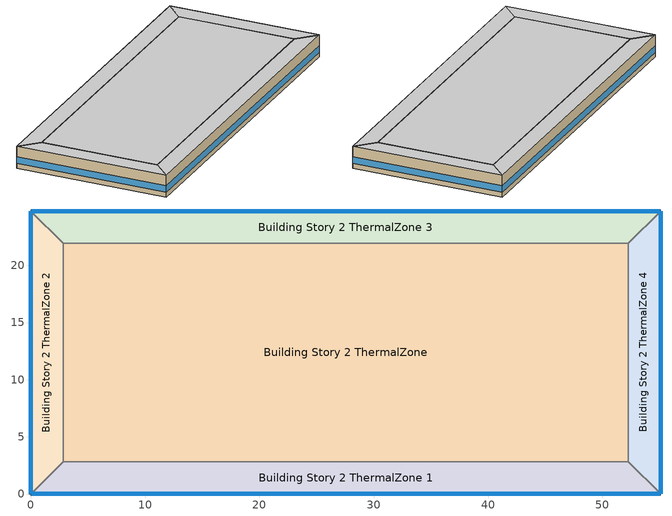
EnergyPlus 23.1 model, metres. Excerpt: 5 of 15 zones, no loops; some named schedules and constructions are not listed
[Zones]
Building Story 2 ThermalZone
 floor adiabatic (Typical Interior Floor): 52.27,2.83 2.83,2.83 2.83,21.94 52.27,21.94 z3.6
 wall adiabatic (Typical Interior Wall): 2.83,2.83 52.27,2.83 52.27,21.94 2.83,21.94 2.83,2.83 z3.6:7.2
 ceiling adiabatic (Typical Interior Ceiling): 52.27,21.94 2.83,21.94 2.83,2.83 52.27,2.83 z7.2
Building Story 2 ThermalZone 1
 floor adiabatic (Typical Interior Ceiling): 55.1,0 0,0 2.83,2.83 52.27,2.83 z3.6
 wall outside (Typical Insulated Steel Framed Exterior Wall R-20.41): 0,0 55.1,0 z3.6:7.2
 wall adiabatic (Typical Interior Wall): 55.1,0 52.27,2.83 2.83,2.83 0,0 z3.6:7.2
 window (U 0.48 SHGC 0.40 Dbl Ref-D Clr 6mm/13mm): 0.03,0 55.07,0 z4.36:5.44
 ceiling adiabatic (Typical Interior Ceiling): 52.27,2.83 2.83,2.83 0,0 55.1,0 z7.2
Building Story 2 ThermalZone 2
 floor adiabatic (Typical Interior Ceiling): 0,0 0,24.77 2.83,21.94 2.83,2.83 z3.6
 wall outside (Typical Insulated Steel Framed Exterior Wall R-20.41): 0,24.77 0,0 z3.6:7.2
 wall adiabatic (Typical Interior Wall): 0,0 2.83,2.83 2.83,21.94 0,24.77 z3.6:7.2
 window (U 0.48 SHGC 0.40 Dbl Ref-D Clr 6mm/13mm): 0,24.74 0,0.03 z4.36:5.44
 ceiling adiabatic (Typical Interior Ceiling): 2.83,2.83 2.83,21.94 0,24.77 0,0 z7.2
Building Story 2 ThermalZone 3
 floor adiabatic (Typical Interior Ceiling): 0,24.77 55.1,24.77 52.27,21.94 2.83,21.94 z3.6
 wall outside (Typical Insulated Steel Framed Exterior Wall R-20.41): 55.1,24.77 0,24.77 z3.6:7.2
 wall adiabatic (Typical Interior Wall): 0,24.77 2.83,21.94 52.27,21.94 55.1,24.77 z3.6:7.2
 window (U 0.48 SHGC 0.40 Dbl Ref-D Clr 6mm/13mm): 55.07,24.77 0.03,24.77 z4.36:5.44
 ceiling adiabatic (Typical Interior Ceiling): 2.83,21.94 52.27,21.94 55.1,24.77 0,24.77 z7.2
Building Story 2 ThermalZone 4
 floor adiabatic (Typical Interior Ceiling): 55.1,24.77 55.1,0 52.27,2.83 52.27,21.94 z3.6
 wall outside (Typical Insulated Steel Framed Exterior Wall R-20.41): 55.1,0 55.1,24.77 z3.6:7.2
 wall adiabatic (Typical Interior Wall): 55.1,24.77 52.27,21.94 52.27,2.83 55.1,0 z3.6:7.2
 window (U 0.48 SHGC 0.40 Dbl Ref-D Clr 6mm/13mm): 55.1,0.03 55.1,24.74 z4.36:5.44
 ceiling adiabatic (Typical Interior Ceiling): 52.27,21.94 52.27,2.83 55.1,0 55.1,24.77 z7.2
[Schedule:Week:Daily]
SchoolSecondary BLDG_LIGHT_GYM_SCH_2013 Week Rule - Jan2-Jun25: SchoolSecondary BLDG_LIGHT_GYM_SCH_2013 Wknd Day, SchoolSecondary BLDG_LIGHT_GYM_SCH_2013 Wkdy Day, SchoolSecondary BLDG_LIGHT_GYM_SCH_2013 Wkdy Day, SchoolSecondary BLDG_LIGHT_GYM_SCH_2013 Wkdy Day, SchoolSecondary BLDG_LIGHT_GYM_SCH_2013 Wkdy Day, SchoolSecondary BLDG_LIGHT_GYM_SCH_2013 Wkdy Day, SchoolSecondary BLDG_LIGHT_GYM_SCH_2013 Wknd Day, SchoolSecondary BLDG_LIGHT_GYM_SCH_2013 Default, SchoolSecondary BLDG_LIGHT_GYM_SCH_2013 Summer Design Day, SchoolSecondary BLDG_LIGHT_GYM_SCH_2013 Winter Design Day, SchoolSecondary BLDG_LIGHT_GYM_SCH_2013 Default, SchoolSecondary BLDG_LIGHT_GYM_SCH_2013 Default
SchoolSecondary BLDG_LIGHT_GYM_SCH_2013 Week Rule - Jun26-Jul2: SchoolSecondary BLDG_LIGHT_GYM_SCH_2013 Wknd Day, SchoolSecondary BLDG_LIGHT_GYM_SCH_2013 Wkdy Day, SchoolSecondary BLDG_LIGHT_GYM_SCH_2013 Wkdy Day, SchoolSecondary BLDG_LIGHT_GYM_SCH_2013 Wkdy Day, SchoolSecondary BLDG_LIGHT_GYM_SCH_2013 Wkdy Day, SchoolSecondary BLDG_LIGHT_GYM_SCH_2013 Wkdy Day 1, SchoolSecondary BLDG_LIGHT_GYM_SCH_2013 Wknd Day 1, SchoolSecondary BLDG_LIGHT_GYM_SCH_2013 Default, SchoolSecondary BLDG_LIGHT_GYM_SCH_2013 Summer Design Day, SchoolSecondary BLDG_LIGHT_GYM_SCH_2013 Winter Design Day, SchoolSecondary BLDG_LIGHT_GYM_SCH_2013 Default, SchoolSecondary BLDG_LIGHT_GYM_SCH_2013 Default
SchoolSecondary BLDG_LIGHT_GYM_SCH_2013 Week Rule - Jul3-Aug27: SchoolSecondary BLDG_LIGHT_GYM_SCH_2013 Wknd Day 1, SchoolSecondary BLDG_LIGHT_GYM_SCH_2013 Wkdy Day 1, SchoolSecondary BLDG_LIGHT_GYM_SCH_2013 Wkdy Day 1, SchoolSecondary BLDG_LIGHT_GYM_SCH_2013 Wkdy Day 1, SchoolSecondary BLDG_LIGHT_GYM_SCH_2013 Wkdy Day 1, SchoolSecondary BLDG_LIGHT_GYM_SCH_2013 Wkdy Day 1, SchoolSecondary BLDG_LIGHT_GYM_SCH_2013 Wknd Day 1, SchoolSecondary BLDG_LIGHT_GYM_SCH_2013 Default, SchoolSecondary BLDG_LIGHT_GYM_SCH_2013 Summer Design Day, SchoolSecondary BLDG_LIGHT_GYM_SCH_2013 Winter Design Day, SchoolSecondary BLDG_LIGHT_GYM_SCH_2013 Default, SchoolSecondary BLDG_LIGHT_GYM_SCH_2013 Default
SchoolSecondary BLDG_LIGHT_GYM_SCH_2013 Week Rule - Aug28-Sep3: SchoolSecondary BLDG_LIGHT_GYM_SCH_2013 Wknd Day 1, SchoolSecondary BLDG_LIGHT_GYM_SCH_2013 Wkdy Day 1, SchoolSecondary BLDG_LIGHT_GYM_SCH_2013 Wkdy Day 1, SchoolSecondary BLDG_LIGHT_GYM_SCH_2013 Wkdy Day 1, SchoolSecondary BLDG_LIGHT_GYM_SCH_2013 Wkdy Day 2, SchoolSecondary BLDG_LIGHT_GYM_SCH_2013 Wkdy Day 2, SchoolSecondary BLDG_LIGHT_GYM_SCH_2013 Default, SchoolSecondary BLDG_LIGHT_GYM_SCH_2013 Default, SchoolSecondary BLDG_LIGHT_GYM_SCH_2013 Summer Design Day, SchoolSecondary BLDG_LIGHT_GYM_SCH_2013 Winter Design Day, SchoolSecondary BLDG_LIGHT_GYM_SCH_2013 Default, SchoolSecondary BLDG_LIGHT_GYM_SCH_2013 Default
SchoolSecondary BLDG_LIGHT_GYM_SCH_2013 Week Rule - Sep4-Dec31: SchoolSecondary BLDG_LIGHT_GYM_SCH_2013 Default, SchoolSecondary BLDG_LIGHT_GYM_SCH_2013 Wkdy Day 2, SchoolSecondary BLDG_LIGHT_GYM_SCH_2013 Wkdy Day 2, SchoolSecondary BLDG_LIGHT_GYM_SCH_2013 Wkdy Day 2, SchoolSecondary BLDG_LIGHT_GYM_SCH_2013 Wkdy Day 2, SchoolSecondary BLDG_LIGHT_GYM_SCH_2013 Wkdy Day 2, SchoolSecondary BLDG_LIGHT_GYM_SCH_2013 Default, SchoolSecondary BLDG_LIGHT_GYM_SCH_2013 Default, SchoolSecondary BLDG_LIGHT_GYM_SCH_2013 Summer Design Day, SchoolSecondary BLDG_LIGHT_GYM_SCH_2013 Winter Design Day, SchoolSecondary BLDG_LIGHT_GYM_SCH_2013 Default, SchoolSecondary BLDG_LIGHT_GYM_SCH_2013 Default
SchoolSecondary BLDG_LIGHT_LIBRARY_SCH_2013 Week Rule - Jan1-Jan1: SchoolSecondary BLDG_LIGHT_LIBRARY_SCH_2013 Wknd Day, SchoolSecondary BLDG_LIGHT_LIBRARY_SCH_2013 Wknd Day, SchoolSecondary BLDG_LIGHT_LIBRARY_SCH_2013 Wknd Day, SchoolSecondary BLDG_LIGHT_LIBRARY_SCH_2013 Wknd Day, SchoolSecondary BLDG_LIGHT_LIBRARY_SCH_2013 Wknd Day, SchoolSecondary BLDG_LIGHT_LIBRARY_SCH_2013 Wknd Day, SchoolSecondary BLDG_LIGHT_LIBRARY_SCH_2013 Wknd Day, SchoolSecondary BLDG_LIGHT_LIBRARY_SCH_2013 Default, SchoolSecondary BLDG_LIGHT_LIBRARY_SCH_2013 Summer Design Day, SchoolSecondary BLDG_LIGHT_LIBRARY_SCH_2013 Winter Design Day, SchoolSecondary BLDG_LIGHT_LIBRARY_SCH_2013 Default, SchoolSecondary BLDG_LIGHT_LIBRARY_SCH_2013 Default
SchoolSecondary BLDG_LIGHT_LIBRARY_SCH_2013 Week Rule - Jan2-Jun25: SchoolSecondary BLDG_LIGHT_LIBRARY_SCH_2013 Wknd Day, SchoolSecondary BLDG_LIGHT_LIBRARY_SCH_2013 Wkdy Day, SchoolSecondary BLDG_LIGHT_LIBRARY_SCH_2013 Wkdy Day, SchoolSecondary BLDG_LIGHT_LIBRARY_SCH_2013 Wkdy Day, SchoolSecondary BLDG_LIGHT_LIBRARY_SCH_2013 Wkdy Day, SchoolSecondary BLDG_LIGHT_LIBRARY_SCH_2013 Wkdy Day, SchoolSecondary BLDG_LIGHT_LIBRARY_SCH_2013 Wknd Day, SchoolSecondary BLDG_LIGHT_LIBRARY_SCH_2013 Default, SchoolSecondary BLDG_LIGHT_LIBRARY_SCH_2013 Summer Design Day, SchoolSecondary BLDG_LIGHT_LIBRARY_SCH_2013 Winter Design Day, SchoolSecondary BLDG_LIGHT_LIBRARY_SCH_2013 Default, SchoolSecondary BLDG_LIGHT_LIBRARY_SCH_2013 Default
SchoolSecondary BLDG_LIGHT_LIBRARY_SCH_2013 Week Rule - Jun26-Jul2: SchoolSecondary BLDG_LIGHT_LIBRARY_SCH_2013 Wknd Day, SchoolSecondary BLDG_LIGHT_LIBRARY_SCH_2013 Wkdy Day, SchoolSecondary BLDG_LIGHT_LIBRARY_SCH_2013 Wkdy Day, SchoolSecondary BLDG_LIGHT_LIBRARY_SCH_2013 Wkdy Day, SchoolSecondary BLDG_LIGHT_LIBRARY_SCH_2013 Wkdy Day, SchoolSecondary BLDG_LIGHT_LIBRARY_SCH_2013 Wkdy Day 1, SchoolSecondary BLDG_LIGHT_LIBRARY_SCH_2013 Wknd Day 1, SchoolSecondary BLDG_LIGHT_LIBRARY_SCH_2013 Default, SchoolSecondary BLDG_LIGHT_LIBRARY_SCH_2013 Summer Design Day, SchoolSecondary BLDG_LIGHT_LIBRARY_SCH_2013 Winter Design Day, SchoolSecondary BLDG_LIGHT_LIBRARY_SCH_2013 Default, SchoolSecondary BLDG_LIGHT_LIBRARY_SCH_2013 Default
SchoolSecondary BLDG_LIGHT_LIBRARY_SCH_2013 Week Rule - Jul3-Aug27: SchoolSecondary BLDG_LIGHT_LIBRARY_SCH_2013 Wknd Day 1, SchoolSecondary BLDG_LIGHT_LIBRARY_SCH_2013 Wkdy Day 1, SchoolSecondary BLDG_LIGHT_LIBRARY_SCH_2013 Wkdy Day 1, SchoolSecondary BLDG_LIGHT_LIBRARY_SCH_2013 Wkdy Day 1, SchoolSecondary BLDG_LIGHT_LIBRARY_SCH_2013 Wkdy Day 1, SchoolSecondary BLDG_LIGHT_LIBRARY_SCH_2013 Wkdy Day 1, SchoolSecondary BLDG_LIGHT_LIBRARY_SCH_2013 Wknd Day 1, SchoolSecondary BLDG_LIGHT_LIBRARY_SCH_2013 Default, SchoolSecondary BLDG_LIGHT_LIBRARY_SCH_2013 Summer Design Day, SchoolSecondary BLDG_LIGHT_LIBRARY_SCH_2013 Winter Design Day, SchoolSecondary BLDG_LIGHT_LIBRARY_SCH_2013 Default, SchoolSecondary BLDG_LIGHT_LIBRARY_SCH_2013 Default
SchoolSecondary BLDG_LIGHT_LIBRARY_SCH_2013 Week Rule - Aug28-Sep3: SchoolSecondary BLDG_LIGHT_LIBRARY_SCH_2013 Wknd Day 1, SchoolSecondary BLDG_LIGHT_LIBRARY_SCH_2013 Wkdy Day 1, SchoolSecondary BLDG_LIGHT_LIBRARY_SCH_2013 Wkdy Day 1, SchoolSecondary BLDG_LIGHT_LIBRARY_SCH_2013 Wkdy Day 1, SchoolSecondary BLDG_LIGHT_LIBRARY_SCH_2013 Wkdy Day 2, SchoolSecondary BLDG_LIGHT_LIBRARY_SCH_2013 Wkdy Day 2, SchoolSecondary BLDG_LIGHT_LIBRARY_SCH_2013 Default, SchoolSecondary BLDG_LIGHT_LIBRARY_SCH_2013 Default, SchoolSecondary BLDG_LIGHT_LIBRARY_SCH_2013 Summer Design Day, SchoolSecondary BLDG_LIGHT_LIBRARY_SCH_2013 Winter Design Day, SchoolSecondary BLDG_LIGHT_LIBRARY_SCH_2013 Default, SchoolSecondary BLDG_LIGHT_LIBRARY_SCH_2013 Default
SchoolSecondary BLDG_LIGHT_LIBRARY_SCH_2013 Week Rule - Sep4-Dec31: SchoolSecondary BLDG_LIGHT_LIBRARY_SCH_2013 Default, SchoolSecondary BLDG_LIGHT_LIBRARY_SCH_2013 Wkdy Day 2, SchoolSecondary BLDG_LIGHT_LIBRARY_SCH_2013 Wkdy Day 2, SchoolSecondary BLDG_LIGHT_LIBRARY_SCH_2013 Wkdy Day 2, SchoolSecondary BLDG_LIGHT_LIBRARY_SCH_2013 Wkdy Day 2, SchoolSecondary BLDG_LIGHT_LIBRARY_SCH_2013 Wkdy Day 2, SchoolSecondary BLDG_LIGHT_LIBRARY_SCH_2013 Default, SchoolSecondary BLDG_LIGHT_LIBRARY_SCH_2013 Default, SchoolSecondary BLDG_LIGHT_LIBRARY_SCH_2013 Summer Design Day, SchoolSecondary BLDG_LIGHT_LIBRARY_SCH_2013 Winter Design Day, SchoolSecondary BLDG_LIGHT_LIBRARY_SCH_2013 Default, SchoolSecondary BLDG_LIGHT_LIBRARY_SCH_2013 Default
SchoolSecondary BLDG_LIGHT_LOBBYFLR1_SCH_2013 Week Rule - Jan1-Jan1: SchoolSecondary BLDG_LIGHT_LOBBYFLR1_SCH_2013 Wknd Day, SchoolSecondary BLDG_LIGHT_LOBBYFLR1_SCH_2013 Wknd Day, SchoolSecondary BLDG_LIGHT_LOBBYFLR1_SCH_2013 Wknd Day, SchoolSecondary BLDG_LIGHT_LOBBYFLR1_SCH_2013 Wknd Day, SchoolSecondary BLDG_LIGHT_LOBBYFLR1_SCH_2013 Wknd Day, SchoolSecondary BLDG_LIGHT_LOBBYFLR1_SCH_2013 Wknd Day, SchoolSecondary BLDG_LIGHT_LOBBYFLR1_SCH_2013 Wknd Day, SchoolSecondary BLDG_LIGHT_LOBBYFLR1_SCH_2013 Default, SchoolSecondary BLDG_LIGHT_LOBBYFLR1_SCH_2013 Summer Design Day, SchoolSecondary BLDG_LIGHT_LOBBYFLR1_SCH_2013 Winter Design Day, SchoolSecondary BLDG_LIGHT_LOBBYFLR1_SCH_2013 Default, SchoolSecondary BLDG_LIGHT_LOBBYFLR1_SCH_2013 Default
SchoolSecondary BLDG_LIGHT_LOBBYFLR1_SCH_2013 Week Rule - Jan2-Jun25: SchoolSecondary BLDG_LIGHT_LOBBYFLR1_SCH_2013 Wknd Day, SchoolSecondary BLDG_LIGHT_LOBBYFLR1_SCH_2013 Wkdy Day, SchoolSecondary BLDG_LIGHT_LOBBYFLR1_SCH_2013 Wkdy Day, SchoolSecondary BLDG_LIGHT_LOBBYFLR1_SCH_2013 Wkdy Day, SchoolSecondary BLDG_LIGHT_LOBBYFLR1_SCH_2013 Wkdy Day, SchoolSecondary BLDG_LIGHT_LOBBYFLR1_SCH_2013 Wkdy Day, SchoolSecondary BLDG_LIGHT_LOBBYFLR1_SCH_2013 Wknd Day, SchoolSecondary BLDG_LIGHT_LOBBYFLR1_SCH_2013 Default, SchoolSecondary BLDG_LIGHT_LOBBYFLR1_SCH_2013 Summer Design Day, SchoolSecondary BLDG_LIGHT_LOBBYFLR1_SCH_2013 Winter Design Day, SchoolSecondary BLDG_LIGHT_LOBBYFLR1_SCH_2013 Default, SchoolSecondary BLDG_LIGHT_LOBBYFLR1_SCH_2013 Default
SchoolSecondary BLDG_LIGHT_LOBBYFLR1_SCH_2013 Week Rule - Jun26-Jul2: SchoolSecondary BLDG_LIGHT_LOBBYFLR1_SCH_2013 Wknd Day, SchoolSecondary BLDG_LIGHT_LOBBYFLR1_SCH_2013 Wkdy Day, SchoolSecondary BLDG_LIGHT_LOBBYFLR1_SCH_2013 Wkdy Day, SchoolSecondary BLDG_LIGHT_LOBBYFLR1_SCH_2013 Wkdy Day, SchoolSecondary BLDG_LIGHT_LOBBYFLR1_SCH_2013 Wkdy Day, SchoolSecondary BLDG_LIGHT_LOBBYFLR1_SCH_2013 Wkdy Day 1, SchoolSecondary BLDG_LIGHT_LOBBYFLR1_SCH_2013 Wknd Day 1, SchoolSecondary BLDG_LIGHT_LOBBYFLR1_SCH_2013 Default, SchoolSecondary BLDG_LIGHT_LOBBYFLR1_SCH_2013 Summer Design Day, SchoolSecondary BLDG_LIGHT_LOBBYFLR1_SCH_2013 Winter Design Day, SchoolSecondary BLDG_LIGHT_LOBBYFLR1_SCH_2013 Default, SchoolSecondary BLDG_LIGHT_LOBBYFLR1_SCH_2013 Default
SchoolSecondary BLDG_LIGHT_LOBBYFLR1_SCH_2013 Week Rule - Jul3-Aug27: SchoolSecondary BLDG_LIGHT_LOBBYFLR1_SCH_2013 Wknd Day 1, SchoolSecondary BLDG_LIGHT_LOBBYFLR1_SCH_2013 Wkdy Day 1, SchoolSecondary BLDG_LIGHT_LOBBYFLR1_SCH_2013 Wkdy Day 1, SchoolSecondary BLDG_LIGHT_LOBBYFLR1_SCH_2013 Wkdy Day 1, SchoolSecondary BLDG_LIGHT_LOBBYFLR1_SCH_2013 Wkdy Day 1, SchoolSecondary BLDG_LIGHT_LOBBYFLR1_SCH_2013 Wkdy Day 1, SchoolSecondary BLDG_LIGHT_LOBBYFLR1_SCH_2013 Wknd Day 1, SchoolSecondary BLDG_LIGHT_LOBBYFLR1_SCH_2013 Default, SchoolSecondary BLDG_LIGHT_LOBBYFLR1_SCH_2013 Summer Design Day, SchoolSecondary BLDG_LIGHT_LOBBYFLR1_SCH_2013 Winter Design Day, SchoolSecondary BLDG_LIGHT_LOBBYFLR1_SCH_2013 Default, SchoolSecondary BLDG_LIGHT_LOBBYFLR1_SCH_2013 Default
SchoolSecondary BLDG_LIGHT_LOBBYFLR1_SCH_2013 Week Rule - Aug28-Sep3: SchoolSecondary BLDG_LIGHT_LOBBYFLR1_SCH_2013 Wknd Day 1, SchoolSecondary BLDG_LIGHT_LOBBYFLR1_SCH_2013 Wkdy Day 1, SchoolSecondary BLDG_LIGHT_LOBBYFLR1_SCH_2013 Wkdy Day 1, SchoolSecondary BLDG_LIGHT_LOBBYFLR1_SCH_2013 Wkdy Day 1, SchoolSecondary BLDG_LIGHT_LOBBYFLR1_SCH_2013 Wkdy Day 2, SchoolSecondary BLDG_LIGHT_LOBBYFLR1_SCH_2013 Wkdy Day 2, SchoolSecondary BLDG_LIGHT_LOBBYFLR1_SCH_2013 Default, SchoolSecondary BLDG_LIGHT_LOBBYFLR1_SCH_2013 Default, SchoolSecondary BLDG_LIGHT_LOBBYFLR1_SCH_2013 Summer Design Day, SchoolSecondary BLDG_LIGHT_LOBBYFLR1_SCH_2013 Winter Design Day, SchoolSecondary BLDG_LIGHT_LOBBYFLR1_SCH_2013 Default, SchoolSecondary BLDG_LIGHT_LOBBYFLR1_SCH_2013 Default
SchoolSecondary BLDG_LIGHT_LOBBYFLR1_SCH_2013 Week Rule - Sep4-Dec31: SchoolSecondary BLDG_LIGHT_LOBBYFLR1_SCH_2013 Default, SchoolSecondary BLDG_LIGHT_LOBBYFLR1_SCH_2013 Wkdy Day 2, SchoolSecondary BLDG_LIGHT_LOBBYFLR1_SCH_2013 Wkdy Day 2, SchoolSecondary BLDG_LIGHT_LOBBYFLR1_SCH_2013 Wkdy Day 2, SchoolSecondary BLDG_LIGHT_LOBBYFLR1_SCH_2013 Wkdy Day 2, SchoolSecondary BLDG_LIGHT_LOBBYFLR1_SCH_2013 Wkdy Day 2, SchoolSecondary BLDG_LIGHT_LOBBYFLR1_SCH_2013 Default, SchoolSecondary BLDG_LIGHT_LOBBYFLR1_SCH_2013 Default, SchoolSecondary BLDG_LIGHT_LOBBYFLR1_SCH_2013 Summer Design Day, SchoolSecondary BLDG_LIGHT_LOBBYFLR1_SCH_2013 Winter Design Day, SchoolSecondary BLDG_LIGHT_LOBBYFLR1_SCH_2013 Default, SchoolSecondary BLDG_LIGHT_LOBBYFLR1_SCH_2013 Default
SchoolSecondary BLDG_LIGHT_MECHANICAL_SCH_2013 Week Rule - Jan1-Jan1: SchoolSecondary BLDG_LIGHT_MECHANICAL_SCH_2013 Wknd Day, SchoolSecondary BLDG_LIGHT_MECHANICAL_SCH_2013 Wknd Day, SchoolSecondary BLDG_LIGHT_MECHANICAL_SCH_2013 Wknd Day, SchoolSecondary BLDG_LIGHT_MECHANICAL_SCH_2013 Wknd Day, SchoolSecondary BLDG_LIGHT_MECHANICAL_SCH_2013 Wknd Day, SchoolSecondary BLDG_LIGHT_MECHANICAL_SCH_2013 Wknd Day, SchoolSecondary BLDG_LIGHT_MECHANICAL_SCH_2013 Wknd Day, SchoolSecondary BLDG_LIGHT_MECHANICAL_SCH_2013 Default, SchoolSecondary BLDG_LIGHT_MECHANICAL_SCH_2013 Summer Design Day, SchoolSecondary BLDG_LIGHT_MECHANICAL_SCH_2013 Winter Design Day, SchoolSecondary BLDG_LIGHT_MECHANICAL_SCH_2013 Default, SchoolSecondary BLDG_LIGHT_MECHANICAL_SCH_2013 Default
SchoolSecondary BLDG_LIGHT_MECHANICAL_SCH_2013 Week Rule - Jan2-Jun25: SchoolSecondary BLDG_LIGHT_MECHANICAL_SCH_2013 Wknd Day, SchoolSecondary BLDG_LIGHT_MECHANICAL_SCH_2013 Wkdy Day, SchoolSecondary BLDG_LIGHT_MECHANICAL_SCH_2013 Wkdy Day, SchoolSecondary BLDG_LIGHT_MECHANICAL_SCH_2013 Wkdy Day, SchoolSecondary BLDG_LIGHT_MECHANICAL_SCH_2013 Wkdy Day, SchoolSecondary BLDG_LIGHT_MECHANICAL_SCH_2013 Wkdy Day, SchoolSecondary BLDG_LIGHT_MECHANICAL_SCH_2013 Wknd Day, SchoolSecondary BLDG_LIGHT_MECHANICAL_SCH_2013 Default, SchoolSecondary BLDG_LIGHT_MECHANICAL_SCH_2013 Summer Design Day, SchoolSecondary BLDG_LIGHT_MECHANICAL_SCH_2013 Winter Design Day, SchoolSecondary BLDG_LIGHT_MECHANICAL_SCH_2013 Default, SchoolSecondary BLDG_LIGHT_MECHANICAL_SCH_2013 Default
SchoolSecondary BLDG_LIGHT_MECHANICAL_SCH_2013 Week Rule - Jun26-Jul2: SchoolSecondary BLDG_LIGHT_MECHANICAL_SCH_2013 Wknd Day, SchoolSecondary BLDG_LIGHT_MECHANICAL_SCH_2013 Wkdy Day, SchoolSecondary BLDG_LIGHT_MECHANICAL_SCH_2013 Wkdy Day, SchoolSecondary BLDG_LIGHT_MECHANICAL_SCH_2013 Wkdy Day, SchoolSecondary BLDG_LIGHT_MECHANICAL_SCH_2013 Wkdy Day, SchoolSecondary BLDG_LIGHT_MECHANICAL_SCH_2013 Wkdy Day 1, SchoolSecondary BLDG_LIGHT_MECHANICAL_SCH_2013 Wknd Day 1, SchoolSecondary BLDG_LIGHT_MECHANICAL_SCH_2013 Default, SchoolSecondary BLDG_LIGHT_MECHANICAL_SCH_2013 Summer Design Day, SchoolSecondary BLDG_LIGHT_MECHANICAL_SCH_2013 Winter Design Day, SchoolSecondary BLDG_LIGHT_MECHANICAL_SCH_2013 Default, SchoolSecondary BLDG_LIGHT_MECHANICAL_SCH_2013 Default
SchoolSecondary BLDG_LIGHT_MECHANICAL_SCH_2013 Week Rule - Jul3-Aug27: SchoolSecondary BLDG_LIGHT_MECHANICAL_SCH_2013 Wknd Day 1, SchoolSecondary BLDG_LIGHT_MECHANICAL_SCH_2013 Wkdy Day 1, SchoolSecondary BLDG_LIGHT_MECHANICAL_SCH_2013 Wkdy Day 1, SchoolSecondary BLDG_LIGHT_MECHANICAL_SCH_2013 Wkdy Day 1, SchoolSecondary BLDG_LIGHT_MECHANICAL_SCH_2013 Wkdy Day 1, SchoolSecondary BLDG_LIGHT_MECHANICAL_SCH_2013 Wkdy Day 1, SchoolSecondary BLDG_LIGHT_MECHANICAL_SCH_2013 Wknd Day 1, SchoolSecondary BLDG_LIGHT_MECHANICAL_SCH_2013 Default, SchoolSecondary BLDG_LIGHT_MECHANICAL_SCH_2013 Summer Design Day, SchoolSecondary BLDG_LIGHT_MECHANICAL_SCH_2013 Winter Design Day, SchoolSecondary BLDG_LIGHT_MECHANICAL_SCH_2013 Default, SchoolSecondary BLDG_LIGHT_MECHANICAL_SCH_2013 Default
SchoolSecondary BLDG_LIGHT_MECHANICAL_SCH_2013 Week Rule - Aug28-Sep3: SchoolSecondary BLDG_LIGHT_MECHANICAL_SCH_2013 Wknd Day 1, SchoolSecondary BLDG_LIGHT_MECHANICAL_SCH_2013 Wkdy Day 1, SchoolSecondary BLDG_LIGHT_MECHANICAL_SCH_2013 Wkdy Day 1, SchoolSecondary BLDG_LIGHT_MECHANICAL_SCH_2013 Wkdy Day 1, SchoolSecondary BLDG_LIGHT_MECHANICAL_SCH_2013 Wkdy Day 2, SchoolSecondary BLDG_LIGHT_MECHANICAL_SCH_2013 Wkdy Day 2, SchoolSecondary BLDG_LIGHT_MECHANICAL_SCH_2013 Default, SchoolSecondary BLDG_LIGHT_MECHANICAL_SCH_2013 Default, SchoolSecondary BLDG_LIGHT_MECHANICAL_SCH_2013 Summer Design Day, SchoolSecondary BLDG_LIGHT_MECHANICAL_SCH_2013 Winter Design Day, SchoolSecondary BLDG_LIGHT_MECHANICAL_SCH_2013 Default, SchoolSecondary BLDG_LIGHT_MECHANICAL_SCH_2013 Default
SchoolSecondary BLDG_LIGHT_MECHANICAL_SCH_2013 Week Rule - Sep4-Dec31: SchoolSecondary BLDG_LIGHT_MECHANICAL_SCH_2013 Default, SchoolSecondary BLDG_LIGHT_MECHANICAL_SCH_2013 Wkdy Day 2, SchoolSecondary BLDG_LIGHT_MECHANICAL_SCH_2013 Wkdy Day 2, SchoolSecondary BLDG_LIGHT_MECHANICAL_SCH_2013 Wkdy Day 2, SchoolSecondary BLDG_LIGHT_MECHANICAL_SCH_2013 Wkdy Day 2, SchoolSecondary BLDG_LIGHT_MECHANICAL_SCH_2013 Wkdy Day 2, SchoolSecondary BLDG_LIGHT_MECHANICAL_SCH_2013 Default, SchoolSecondary BLDG_LIGHT_MECHANICAL_SCH_2013 Default, SchoolSecondary BLDG_LIGHT_MECHANICAL_SCH_2013 Summer Design Day, SchoolSecondary BLDG_LIGHT_MECHANICAL_SCH_2013 Winter Design Day, SchoolSecondary BLDG_LIGHT_MECHANICAL_SCH_2013 Default, SchoolSecondary BLDG_LIGHT_MECHANICAL_SCH_2013 Default
SchoolSecondary BLDG_LIGHT_OFFICE_SCH_2013 Week Rule - Jan1-Jan1: SchoolSecondary BLDG_LIGHT_OFFICE_SCH_2013 Wknd Day, SchoolSecondary BLDG_LIGHT_OFFICE_SCH_2013 Wknd Day, SchoolSecondary BLDG_LIGHT_OFFICE_SCH_2013 Wknd Day, SchoolSecondary BLDG_LIGHT_OFFICE_SCH_2013 Wknd Day, SchoolSecondary BLDG_LIGHT_OFFICE_SCH_2013 Wknd Day, SchoolSecondary BLDG_LIGHT_OFFICE_SCH_2013 Wknd Day, SchoolSecondary BLDG_LIGHT_OFFICE_SCH_2013 Wknd Day, SchoolSecondary BLDG_LIGHT_OFFICE_SCH_2013 Default, SchoolSecondary BLDG_LIGHT_OFFICE_SCH_2013 Summer Design Day, SchoolSecondary BLDG_LIGHT_OFFICE_SCH_2013 Winter Design Day, SchoolSecondary BLDG_LIGHT_OFFICE_SCH_2013 Default, SchoolSecondary BLDG_LIGHT_OFFICE_SCH_2013 Default
SchoolSecondary BLDG_LIGHT_OFFICE_SCH_2013 Week Rule - Jan2-Jun25: SchoolSecondary BLDG_LIGHT_OFFICE_SCH_2013 Wknd Day, SchoolSecondary BLDG_LIGHT_OFFICE_SCH_2013 Wkdy Day, SchoolSecondary BLDG_LIGHT_OFFICE_SCH_2013 Wkdy Day, SchoolSecondary BLDG_LIGHT_OFFICE_SCH_2013 Wkdy Day, SchoolSecondary BLDG_LIGHT_OFFICE_SCH_2013 Wkdy Day, SchoolSecondary BLDG_LIGHT_OFFICE_SCH_2013 Wkdy Day, SchoolSecondary BLDG_LIGHT_OFFICE_SCH_2013 Wknd Day, SchoolSecondary BLDG_LIGHT_OFFICE_SCH_2013 Default, SchoolSecondary BLDG_LIGHT_OFFICE_SCH_2013 Summer Design Day, SchoolSecondary BLDG_LIGHT_OFFICE_SCH_2013 Winter Design Day, SchoolSecondary BLDG_LIGHT_OFFICE_SCH_2013 Default, SchoolSecondary BLDG_LIGHT_OFFICE_SCH_2013 Default
SchoolSecondary BLDG_LIGHT_OFFICE_SCH_2013 Week Rule - Jun26-Jul2: SchoolSecondary BLDG_LIGHT_OFFICE_SCH_2013 Wknd Day, SchoolSecondary BLDG_LIGHT_OFFICE_SCH_2013 Wkdy Day, SchoolSecondary BLDG_LIGHT_OFFICE_SCH_2013 Wkdy Day, SchoolSecondary BLDG_LIGHT_OFFICE_SCH_2013 Wkdy Day, SchoolSecondary BLDG_LIGHT_OFFICE_SCH_2013 Wkdy Day, SchoolSecondary BLDG_LIGHT_OFFICE_SCH_2013 Wkdy Day 1, SchoolSecondary BLDG_LIGHT_OFFICE_SCH_2013 Wknd Day 1, SchoolSecondary BLDG_LIGHT_OFFICE_SCH_2013 Default, SchoolSecondary BLDG_LIGHT_OFFICE_SCH_2013 Summer Design Day, SchoolSecondary BLDG_LIGHT_OFFICE_SCH_2013 Winter Design Day, SchoolSecondary BLDG_LIGHT_OFFICE_SCH_2013 Default, SchoolSecondary BLDG_LIGHT_OFFICE_SCH_2013 Default
SchoolSecondary BLDG_LIGHT_OFFICE_SCH_2013 Week Rule - Jul3-Aug27: SchoolSecondary BLDG_LIGHT_OFFICE_SCH_2013 Wknd Day 1, SchoolSecondary BLDG_LIGHT_OFFICE_SCH_2013 Wkdy Day 1, SchoolSecondary BLDG_LIGHT_OFFICE_SCH_2013 Wkdy Day 1, SchoolSecondary BLDG_LIGHT_OFFICE_SCH_2013 Wkdy Day 1, SchoolSecondary BLDG_LIGHT_OFFICE_SCH_2013 Wkdy Day 1, SchoolSecondary BLDG_LIGHT_OFFICE_SCH_2013 Wkdy Day 1, SchoolSecondary BLDG_LIGHT_OFFICE_SCH_2013 Wknd Day 1, SchoolSecondary BLDG_LIGHT_OFFICE_SCH_2013 Default, SchoolSecondary BLDG_LIGHT_OFFICE_SCH_2013 Summer Design Day, SchoolSecondary BLDG_LIGHT_OFFICE_SCH_2013 Winter Design Day, SchoolSecondary BLDG_LIGHT_OFFICE_SCH_2013 Default, SchoolSecondary BLDG_LIGHT_OFFICE_SCH_2013 Default
SchoolSecondary BLDG_LIGHT_OFFICE_SCH_2013 Week Rule - Aug28-Sep3: SchoolSecondary BLDG_LIGHT_OFFICE_SCH_2013 Wknd Day 1, SchoolSecondary BLDG_LIGHT_OFFICE_SCH_2013 Wkdy Day 1, SchoolSecondary BLDG_LIGHT_OFFICE_SCH_2013 Wkdy Day 1, SchoolSecondary BLDG_LIGHT_OFFICE_SCH_2013 Wkdy Day 1, SchoolSecondary BLDG_LIGHT_OFFICE_SCH_2013 Wkdy Day 2, SchoolSecondary BLDG_LIGHT_OFFICE_SCH_2013 Wkdy Day 2, SchoolSecondary BLDG_LIGHT_OFFICE_SCH_2013 Default, SchoolSecondary BLDG_LIGHT_OFFICE_SCH_2013 Default, SchoolSecondary BLDG_LIGHT_OFFICE_SCH_2013 Summer Design Day, SchoolSecondary BLDG_LIGHT_OFFICE_SCH_2013 Winter Design Day, SchoolSecondary BLDG_LIGHT_OFFICE_SCH_2013 Default, SchoolSecondary BLDG_LIGHT_OFFICE_SCH_2013 Default
SchoolSecondary BLDG_LIGHT_OFFICE_SCH_2013 Week Rule - Sep4-Dec31: SchoolSecondary BLDG_LIGHT_OFFICE_SCH_2013 Default, SchoolSecondary BLDG_LIGHT_OFFICE_SCH_2013 Wkdy Day 2, SchoolSecondary BLDG_LIGHT_OFFICE_SCH_2013 Wkdy Day 2, SchoolSecondary BLDG_LIGHT_OFFICE_SCH_2013 Wkdy Day 2, SchoolSecondary BLDG_LIGHT_OFFICE_SCH_2013 Wkdy Day 2, SchoolSecondary BLDG_LIGHT_OFFICE_SCH_2013 Wkdy Day 2, SchoolSecondary BLDG_LIGHT_OFFICE_SCH_2013 Default, SchoolSecondary BLDG_LIGHT_OFFICE_SCH_2013 Default, SchoolSecondary BLDG_LIGHT_OFFICE_SCH_2013 Summer Design Day, SchoolSecondary BLDG_LIGHT_OFFICE_SCH_2013 Winter Design Day, SchoolSecondary BLDG_LIGHT_OFFICE_SCH_2013 Default, SchoolSecondary BLDG_LIGHT_OFFICE_SCH_2013 Default
SchoolSecondary BLDG_LIGHT_BATH_SCH_2013 Week Rule - Jan1-Jan1: SchoolSecondary BLDG_LIGHT_BATH_SCH_2013 Wknd Day, SchoolSecondary BLDG_LIGHT_BATH_SCH_2013 Wknd Day, SchoolSecondary BLDG_LIGHT_BATH_SCH_2013 Wknd Day, SchoolSecondary BLDG_LIGHT_BATH_SCH_2013 Wknd Day, SchoolSecondary BLDG_LIGHT_BATH_SCH_2013 Wknd Day, SchoolSecondary BLDG_LIGHT_BATH_SCH_2013 Wknd Day, SchoolSecondary BLDG_LIGHT_BATH_SCH_2013 Wknd Day, SchoolSecondary BLDG_LIGHT_BATH_SCH_2013 Default, SchoolSecondary BLDG_LIGHT_BATH_SCH_2013 Summer Design Day, SchoolSecondary BLDG_LIGHT_BATH_SCH_2013 Winter Design Day, SchoolSecondary BLDG_LIGHT_BATH_SCH_2013 Default, SchoolSecondary BLDG_LIGHT_BATH_SCH_2013 Default
SchoolSecondary BLDG_LIGHT_BATH_SCH_2013 Week Rule - Jan2-Jun25: SchoolSecondary BLDG_LIGHT_BATH_SCH_2013 Wknd Day, SchoolSecondary BLDG_LIGHT_BATH_SCH_2013 Wkdy Day, SchoolSecondary BLDG_LIGHT_BATH_SCH_2013 Wkdy Day, SchoolSecondary BLDG_LIGHT_BATH_SCH_2013 Wkdy Day, SchoolSecondary BLDG_LIGHT_BATH_SCH_2013 Wkdy Day, SchoolSecondary BLDG_LIGHT_BATH_SCH_2013 Wkdy Day, SchoolSecondary BLDG_LIGHT_BATH_SCH_2013 Wknd Day, SchoolSecondary BLDG_LIGHT_BATH_SCH_2013 Default, SchoolSecondary BLDG_LIGHT_BATH_SCH_2013 Summer Design Day, SchoolSecondary BLDG_LIGHT_BATH_SCH_2013 Winter Design Day, SchoolSecondary BLDG_LIGHT_BATH_SCH_2013 Default, SchoolSecondary BLDG_LIGHT_BATH_SCH_2013 Default
SchoolSecondary BLDG_LIGHT_BATH_SCH_2013 Week Rule - Jun26-Jul2: SchoolSecondary BLDG_LIGHT_BATH_SCH_2013 Wknd Day, SchoolSecondary BLDG_LIGHT_BATH_SCH_2013 Wkdy Day, SchoolSecondary BLDG_LIGHT_BATH_SCH_2013 Wkdy Day, SchoolSecondary BLDG_LIGHT_BATH_SCH_2013 Wkdy Day, SchoolSecondary BLDG_LIGHT_BATH_SCH_2013 Wkdy Day, SchoolSecondary BLDG_LIGHT_BATH_SCH_2013 Wkdy Day 1, SchoolSecondary BLDG_LIGHT_BATH_SCH_2013 Wknd Day 1, SchoolSecondary BLDG_LIGHT_BATH_SCH_2013 Default, SchoolSecondary BLDG_LIGHT_BATH_SCH_2013 Summer Design Day, SchoolSecondary BLDG_LIGHT_BATH_SCH_2013 Winter Design Day, SchoolSecondary BLDG_LIGHT_BATH_SCH_2013 Default, SchoolSecondary BLDG_LIGHT_BATH_SCH_2013 Default
SchoolSecondary BLDG_LIGHT_BATH_SCH_2013 Week Rule - Jul3-Aug27: SchoolSecondary BLDG_LIGHT_BATH_SCH_2013 Wknd Day 1, SchoolSecondary BLDG_LIGHT_BATH_SCH_2013 Wkdy Day 1, SchoolSecondary BLDG_LIGHT_BATH_SCH_2013 Wkdy Day 1, SchoolSecondary BLDG_LIGHT_BATH_SCH_2013 Wkdy Day 1, SchoolSecondary BLDG_LIGHT_BATH_SCH_2013 Wkdy Day 1, SchoolSecondary BLDG_LIGHT_BATH_SCH_2013 Wkdy Day 1, SchoolSecondary BLDG_LIGHT_BATH_SCH_2013 Wknd Day 1, SchoolSecondary BLDG_LIGHT_BATH_SCH_2013 Default, SchoolSecondary BLDG_LIGHT_BATH_SCH_2013 Summer Design Day, SchoolSecondary BLDG_LIGHT_BATH_SCH_2013 Winter Design Day, SchoolSecondary BLDG_LIGHT_BATH_SCH_2013 Default, SchoolSecondary BLDG_LIGHT_BATH_SCH_2013 Default
SchoolSecondary BLDG_LIGHT_BATH_SCH_2013 Week Rule - Aug28-Sep3: SchoolSecondary BLDG_LIGHT_BATH_SCH_2013 Wknd Day 1, SchoolSecondary BLDG_LIGHT_BATH_SCH_2013 Wkdy Day 1, SchoolSecondary BLDG_LIGHT_BATH_SCH_2013 Wkdy Day 1, SchoolSecondary BLDG_LIGHT_BATH_SCH_2013 Wkdy Day 1, SchoolSecondary BLDG_LIGHT_BATH_SCH_2013 Wkdy Day 2, SchoolSecondary BLDG_LIGHT_BATH_SCH_2013 Wkdy Day 2, SchoolSecondary BLDG_LIGHT_BATH_SCH_2013 Default, SchoolSecondary BLDG_LIGHT_BATH_SCH_2013 Default, SchoolSecondary BLDG_LIGHT_BATH_SCH_2013 Summer Design Day, SchoolSecondary BLDG_LIGHT_BATH_SCH_2013 Winter Design Day, SchoolSecondary BLDG_LIGHT_BATH_SCH_2013 Default, SchoolSecondary BLDG_LIGHT_BATH_SCH_2013 Default
SchoolSecondary BLDG_LIGHT_BATH_SCH_2013 Week Rule - Sep4-Dec31: SchoolSecondary BLDG_LIGHT_BATH_SCH_2013 Default, SchoolSecondary BLDG_LIGHT_BATH_SCH_2013 Wkdy Day 2, SchoolSecondary BLDG_LIGHT_BATH_SCH_2013 Wkdy Day 2, SchoolSecondary BLDG_LIGHT_BATH_SCH_2013 Wkdy Day 2, SchoolSecondary BLDG_LIGHT_BATH_SCH_2013 Wkdy Day 2, SchoolSecondary BLDG_LIGHT_BATH_SCH_2013 Wkdy Day 2, SchoolSecondary BLDG_LIGHT_BATH_SCH_2013 Default, SchoolSecondary BLDG_LIGHT_BATH_SCH_2013 Default, SchoolSecondary BLDG_LIGHT_BATH_SCH_2013 Summer Design Day, SchoolSecondary BLDG_LIGHT_BATH_SCH_2013 Winter Design Day, SchoolSecondary BLDG_LIGHT_BATH_SCH_2013 Default, SchoolSecondary BLDG_LIGHT_BATH_SCH_2013 Default
SchoolSecondary BLDG_OCC_SCH_Auditorium Week Rule - Jan1-Jan1: SchoolSecondary BLDG_OCC_SCH_Auditorium Wknd Day, SchoolSecondary BLDG_OCC_SCH_Auditorium Wknd Day, SchoolSecondary BLDG_OCC_SCH_Auditorium Wknd Day, SchoolSecondary BLDG_OCC_SCH_Auditorium Wknd Day, SchoolSecondary BLDG_OCC_SCH_Auditorium Wknd Day, SchoolSecondary BLDG_OCC_SCH_Auditorium Wknd Day, SchoolSecondary BLDG_OCC_SCH_Auditorium Wknd Day, SchoolSecondary BLDG_OCC_SCH_Auditorium Default, SchoolSecondary BLDG_OCC_SCH_Auditorium Summer Design Day, SchoolSecondary BLDG_OCC_SCH_Auditorium Winter Design Day, SchoolSecondary BLDG_OCC_SCH_Auditorium Default, SchoolSecondary BLDG_OCC_SCH_Auditorium Default
SchoolSecondary BLDG_OCC_SCH_Auditorium Week Rule - Jan2-Jun25: SchoolSecondary BLDG_OCC_SCH_Auditorium Wknd Day, SchoolSecondary BLDG_OCC_SCH_Auditorium Wkdy|SmrDsn Day, SchoolSecondary BLDG_OCC_SCH_Auditorium Wkdy|SmrDsn Day, SchoolSecondary BLDG_OCC_SCH_Auditorium Wkdy|SmrDsn Day, SchoolSecondary BLDG_OCC_SCH_Auditorium Wkdy|SmrDsn Day, SchoolSecondary BLDG_OCC_SCH_Auditorium Wkdy|SmrDsn Day, SchoolSecondary BLDG_OCC_SCH_Auditorium Wknd Day, SchoolSecondary BLDG_OCC_SCH_Auditorium Default, SchoolSecondary BLDG_OCC_SCH_Auditorium Summer Design Day, SchoolSecondary BLDG_OCC_SCH_Auditorium Winter Design Day, SchoolSecondary BLDG_OCC_SCH_Auditorium Default, SchoolSecondary BLDG_OCC_SCH_Auditorium Default
SchoolSecondary BLDG_OCC_SCH_Auditorium Week Rule - Jun26-Jul2: SchoolSecondary BLDG_OCC_SCH_Auditorium Wknd Day, SchoolSecondary BLDG_OCC_SCH_Auditorium Wkdy|SmrDsn Day, SchoolSecondary BLDG_OCC_SCH_Auditorium Wkdy|SmrDsn Day, SchoolSecondary BLDG_OCC_SCH_Auditorium Wkdy|SmrDsn Day, SchoolSecondary BLDG_OCC_SCH_Auditorium Wkdy|SmrDsn Day, SchoolSecondary BLDG_OCC_SCH_Auditorium Wkdy|SmrDsn Day 1, SchoolSecondary BLDG_OCC_SCH_Auditorium Wknd Day 1, SchoolSecondary BLDG_OCC_SCH_Auditorium Default, SchoolSecondary BLDG_OCC_SCH_Auditorium Summer Design Day, SchoolSecondary BLDG_OCC_SCH_Auditorium Winter Design Day, SchoolSecondary BLDG_OCC_SCH_Auditorium Default, SchoolSecondary BLDG_OCC_SCH_Auditorium Default
SchoolSecondary BLDG_OCC_SCH_Auditorium Week Rule - Jul3-Aug27: SchoolSecondary BLDG_OCC_SCH_Auditorium Wknd Day 1, SchoolSecondary BLDG_OCC_SCH_Auditorium Wkdy|SmrDsn Day 1, SchoolSecondary BLDG_OCC_SCH_Auditorium Wkdy|SmrDsn Day 1, SchoolSecondary BLDG_OCC_SCH_Auditorium Wkdy|SmrDsn Day 1, SchoolSecondary BLDG_OCC_SCH_Auditorium Wkdy|SmrDsn Day 1, SchoolSecondary BLDG_OCC_SCH_Auditorium Wkdy|SmrDsn Day 1, SchoolSecondary BLDG_OCC_SCH_Auditorium Wknd Day 1, SchoolSecondary BLDG_OCC_SCH_Auditorium Default, SchoolSecondary BLDG_OCC_SCH_Auditorium Summer Design Day, SchoolSecondary BLDG_OCC_SCH_Auditorium Winter Design Day, SchoolSecondary BLDG_OCC_SCH_Auditorium Default, SchoolSecondary BLDG_OCC_SCH_Auditorium Default
SchoolSecondary BLDG_OCC_SCH_Auditorium Week Rule - Aug28-Sep3: SchoolSecondary BLDG_OCC_SCH_Auditorium Wknd Day 1, SchoolSecondary BLDG_OCC_SCH_Auditorium Wkdy|SmrDsn Day 1, SchoolSecondary BLDG_OCC_SCH_Auditorium Wkdy|SmrDsn Day 1, SchoolSecondary BLDG_OCC_SCH_Auditorium Wkdy|SmrDsn Day 1, SchoolSecondary BLDG_OCC_SCH_Auditorium Wkdy|SmrDsn Day 2, SchoolSecondary BLDG_OCC_SCH_Auditorium Wkdy|SmrDsn Day 2, SchoolSecondary BLDG_OCC_SCH_Auditorium Default, SchoolSecondary BLDG_OCC_SCH_Auditorium Default, SchoolSecondary BLDG_OCC_SCH_Auditorium Summer Design Day, SchoolSecondary BLDG_OCC_SCH_Auditorium Winter Design Day, SchoolSecondary BLDG_OCC_SCH_Auditorium Default, SchoolSecondary BLDG_OCC_SCH_Auditorium Default
SchoolSecondary BLDG_OCC_SCH_Auditorium Week Rule - Sep4-Dec31: SchoolSecondary BLDG_OCC_SCH_Auditorium Default, SchoolSecondary BLDG_OCC_SCH_Auditorium Wkdy|SmrDsn Day 2, SchoolSecondary BLDG_OCC_SCH_Auditorium Wkdy|SmrDsn Day 2, SchoolSecondary BLDG_OCC_SCH_Auditorium Wkdy|SmrDsn Day 2, SchoolSecondary BLDG_OCC_SCH_Auditorium Wkdy|SmrDsn Day 2, SchoolSecondary BLDG_OCC_SCH_Auditorium Wkdy|SmrDsn Day 2, SchoolSecondary BLDG_OCC_SCH_Auditorium Default, SchoolSecondary BLDG_OCC_SCH_Auditorium Default, SchoolSecondary BLDG_OCC_SCH_Auditorium Summer Design Day, SchoolSecondary BLDG_OCC_SCH_Auditorium Winter Design Day, SchoolSecondary BLDG_OCC_SCH_Auditorium Default, SchoolSecondary BLDG_OCC_SCH_Auditorium Default
SchoolSecondary ACTIVITY_SCH Week Rule - Jan1-Dec31: SchoolSecondary ACTIVITY_SCH Default, SchoolSecondary ACTIVITY_SCH Default, SchoolSecondary ACTIVITY_SCH Default, SchoolSecondary ACTIVITY_SCH Default, SchoolSecondary ACTIVITY_SCH Default, SchoolSecondary ACTIVITY_SCH Default, SchoolSecondary ACTIVITY_SCH Default, SchoolSecondary ACTIVITY_SCH Default, SchoolSecondary ACTIVITY_SCH Summer Design Day, SchoolSecondary ACTIVITY_SCH Winter Design Day, SchoolSecondary ACTIVITY_SCH Default, SchoolSecondary ACTIVITY_SCH Default
Work Efficiency Schedule Week Rule - Jan1-Dec31: Work Efficiency Schedule Default, Work Efficiency Schedule Default, Work Efficiency Schedule Default, Work Efficiency Schedule Default, Work Efficiency Schedule Default, Work Efficiency Schedule Default, Work Efficiency Schedule Default, Work Efficiency Schedule Default, Work Efficiency Schedule Default, Work Efficiency Schedule Default, Work Efficiency Schedule Default, Work Efficiency Schedule Default
Clothing Schedule Week Rule - Jan1-Dec31: Clothing Schedule Default Winter Clothes, Clothing Schedule Default Winter Clothes, Clothing Schedule Default Winter Clothes, Clothing Schedule Default Winter Clothes, Clothing Schedule Default Winter Clothes, Clothing Schedule Default Winter Clothes, Clothing Schedule Default Winter Clothes, Clothing Schedule Default Winter Clothes, Clothing Schedule Default Winter Clothes, Clothing Schedule Default Winter Clothes, Clothing Schedule Default Winter Clothes, Clothing Schedule Default Winter Clothes
Air Velocity Schedule Week Rule - Jan1-Dec31: Air Velocity Schedule Default, Air Velocity Schedule Default, Air Velocity Schedule Default, Air Velocity Schedule Default, Air Velocity Schedule Default, Air Velocity Schedule Default, Air Velocity Schedule Default, Air Velocity Schedule Default, Air Velocity Schedule Default, Air Velocity Schedule Default, Air Velocity Schedule Default, Air Velocity Schedule Default
SchoolSecondary BLDG_OCC_SCH_Cafeteria Week Rule - Jan1-Jan1: SchoolSecondary BLDG_OCC_SCH_Cafeteria Wknd Day, SchoolSecondary BLDG_OCC_SCH_Cafeteria Wknd Day, SchoolSecondary BLDG_OCC_SCH_Cafeteria Wknd Day, SchoolSecondary BLDG_OCC_SCH_Cafeteria Wknd Day, SchoolSecondary BLDG_OCC_SCH_Cafeteria Wknd Day, SchoolSecondary BLDG_OCC_SCH_Cafeteria Wknd Day, SchoolSecondary BLDG_OCC_SCH_Cafeteria Wknd Day, SchoolSecondary BLDG_OCC_SCH_Cafeteria Default, SchoolSecondary BLDG_OCC_SCH_Cafeteria Summer Design Day, SchoolSecondary BLDG_OCC_SCH_Cafeteria Winter Design Day, SchoolSecondary BLDG_OCC_SCH_Cafeteria Default, SchoolSecondary BLDG_OCC_SCH_Cafeteria Default
SchoolSecondary BLDG_OCC_SCH_Cafeteria Week Rule - Jan2-Jun25: SchoolSecondary BLDG_OCC_SCH_Cafeteria Wknd Day, SchoolSecondary BLDG_OCC_SCH_Cafeteria Wkdy|SmrDsn Day, SchoolSecondary BLDG_OCC_SCH_Cafeteria Wkdy|SmrDsn Day, SchoolSecondary BLDG_OCC_SCH_Cafeteria Wkdy|SmrDsn Day, SchoolSecondary BLDG_OCC_SCH_Cafeteria Wkdy|SmrDsn Day, SchoolSecondary BLDG_OCC_SCH_Cafeteria Wkdy|SmrDsn Day, SchoolSecondary BLDG_OCC_SCH_Cafeteria Wknd Day, SchoolSecondary BLDG_OCC_SCH_Cafeteria Default, SchoolSecondary BLDG_OCC_SCH_Cafeteria Summer Design Day, SchoolSecondary BLDG_OCC_SCH_Cafeteria Winter Design Day, SchoolSecondary BLDG_OCC_SCH_Cafeteria Default, SchoolSecondary BLDG_OCC_SCH_Cafeteria Default
SchoolSecondary BLDG_OCC_SCH_Cafeteria Week Rule - Jun26-Jul2: SchoolSecondary BLDG_OCC_SCH_Cafeteria Wknd Day, SchoolSecondary BLDG_OCC_SCH_Cafeteria Wkdy|SmrDsn Day, SchoolSecondary BLDG_OCC_SCH_Cafeteria Wkdy|SmrDsn Day, SchoolSecondary BLDG_OCC_SCH_Cafeteria Wkdy|SmrDsn Day, SchoolSecondary BLDG_OCC_SCH_Cafeteria Wkdy|SmrDsn Day, SchoolSecondary BLDG_OCC_SCH_Cafeteria Wkdy|SmrDsn Day 1, SchoolSecondary BLDG_OCC_SCH_Cafeteria Wknd Day 1, SchoolSecondary BLDG_OCC_SCH_Cafeteria Default, SchoolSecondary BLDG_OCC_SCH_Cafeteria Summer Design Day, SchoolSecondary BLDG_OCC_SCH_Cafeteria Winter Design Day, SchoolSecondary BLDG_OCC_SCH_Cafeteria Default, SchoolSecondary BLDG_OCC_SCH_Cafeteria Default
SchoolSecondary BLDG_OCC_SCH_Cafeteria Week Rule - Jul3-Aug27: SchoolSecondary BLDG_OCC_SCH_Cafeteria Wknd Day 1, SchoolSecondary BLDG_OCC_SCH_Cafeteria Wkdy|SmrDsn Day 1, SchoolSecondary BLDG_OCC_SCH_Cafeteria Wkdy|SmrDsn Day 1, SchoolSecondary BLDG_OCC_SCH_Cafeteria Wkdy|SmrDsn Day 1, SchoolSecondary BLDG_OCC_SCH_Cafeteria Wkdy|SmrDsn Day 1, SchoolSecondary BLDG_OCC_SCH_Cafeteria Wkdy|SmrDsn Day 1, SchoolSecondary BLDG_OCC_SCH_Cafeteria Wknd Day 1, SchoolSecondary BLDG_OCC_SCH_Cafeteria Default, SchoolSecondary BLDG_OCC_SCH_Cafeteria Summer Design Day, SchoolSecondary BLDG_OCC_SCH_Cafeteria Winter Design Day, SchoolSecondary BLDG_OCC_SCH_Cafeteria Default, SchoolSecondary BLDG_OCC_SCH_Cafeteria Default
SchoolSecondary BLDG_OCC_SCH_Cafeteria Week Rule - Aug28-Sep3: SchoolSecondary BLDG_OCC_SCH_Cafeteria Wknd Day 1, SchoolSecondary BLDG_OCC_SCH_Cafeteria Wkdy|SmrDsn Day 1, SchoolSecondary BLDG_OCC_SCH_Cafeteria Wkdy|SmrDsn Day 1, SchoolSecondary BLDG_OCC_SCH_Cafeteria Wkdy|SmrDsn Day 1, SchoolSecondary BLDG_OCC_SCH_Cafeteria Wkdy|SmrDsn Day 2, SchoolSecondary BLDG_OCC_SCH_Cafeteria Wkdy|SmrDsn Day 2, SchoolSecondary BLDG_OCC_SCH_Cafeteria Default, SchoolSecondary BLDG_OCC_SCH_Cafeteria Default, SchoolSecondary BLDG_OCC_SCH_Cafeteria Summer Design Day, SchoolSecondary BLDG_OCC_SCH_Cafeteria Winter Design Day, SchoolSecondary BLDG_OCC_SCH_Cafeteria Default, SchoolSecondary BLDG_OCC_SCH_Cafeteria Default
SchoolSecondary BLDG_OCC_SCH_Cafeteria Week Rule - Sep4-Dec31: SchoolSecondary BLDG_OCC_SCH_Cafeteria Default, SchoolSecondary BLDG_OCC_SCH_Cafeteria Wkdy|SmrDsn Day 2, SchoolSecondary BLDG_OCC_SCH_Cafeteria Wkdy|SmrDsn Day 2, SchoolSecondary BLDG_OCC_SCH_Cafeteria Wkdy|SmrDsn Day 2, SchoolSecondary BLDG_OCC_SCH_Cafeteria Wkdy|SmrDsn Day 2, SchoolSecondary BLDG_OCC_SCH_Cafeteria Wkdy|SmrDsn Day 2, SchoolSecondary BLDG_OCC_SCH_Cafeteria Default, SchoolSecondary BLDG_OCC_SCH_Cafeteria Default, SchoolSecondary BLDG_OCC_SCH_Cafeteria Summer Design Day, SchoolSecondary BLDG_OCC_SCH_Cafeteria Winter Design Day, SchoolSecondary BLDG_OCC_SCH_Cafeteria Default, SchoolSecondary BLDG_OCC_SCH_Cafeteria Default
SchoolSecondary BLDG_OCC_SCH Week Rule - Jan1-Jan1: SchoolSecondary BLDG_OCC_SCH Wknd Day, SchoolSecondary BLDG_OCC_SCH Wknd Day, SchoolSecondary BLDG_OCC_SCH Wknd Day, SchoolSecondary BLDG_OCC_SCH Wknd Day, SchoolSecondary BLDG_OCC_SCH Wknd Day, SchoolSecondary BLDG_OCC_SCH Wknd Day, SchoolSecondary BLDG_OCC_SCH Wknd Day, SchoolSecondary BLDG_OCC_SCH Default, SchoolSecondary BLDG_OCC_SCH Summer Design Day, SchoolSecondary BLDG_OCC_SCH Winter Design Day, SchoolSecondary BLDG_OCC_SCH Default, SchoolSecondary BLDG_OCC_SCH Default
SchoolSecondary BLDG_OCC_SCH Week Rule - Jan2-Jun11: SchoolSecondary BLDG_OCC_SCH Wknd Day, SchoolSecondary BLDG_OCC_SCH Wkdy|SmrDsn Day, SchoolSecondary BLDG_OCC_SCH Wkdy|SmrDsn Day, SchoolSecondary BLDG_OCC_SCH Wkdy|SmrDsn Day, SchoolSecondary BLDG_OCC_SCH Wkdy|SmrDsn Day, SchoolSecondary BLDG_OCC_SCH Wkdy|SmrDsn Day, SchoolSecondary BLDG_OCC_SCH Wknd Day, SchoolSecondary BLDG_OCC_SCH Default, SchoolSecondary BLDG_OCC_SCH Summer Design Day, SchoolSecondary BLDG_OCC_SCH Winter Design Day, SchoolSecondary BLDG_OCC_SCH Default, SchoolSecondary BLDG_OCC_SCH Default
SchoolSecondary BLDG_OCC_SCH Week Rule - Jun12-Jun18: SchoolSecondary BLDG_OCC_SCH Wknd Day, SchoolSecondary BLDG_OCC_SCH Wkdy|SmrDsn Day, SchoolSecondary BLDG_OCC_SCH Wkdy|SmrDsn Day, SchoolSecondary BLDG_OCC_SCH Wkdy|SmrDsn Day, SchoolSecondary BLDG_OCC_SCH Wkdy|SmrDsn Day 1, SchoolSecondary BLDG_OCC_SCH Wkdy|SmrDsn Day 1, SchoolSecondary BLDG_OCC_SCH Wknd Day 1, SchoolSecondary BLDG_OCC_SCH Default, SchoolSecondary BLDG_OCC_SCH Summer Design Day, SchoolSecondary BLDG_OCC_SCH Winter Design Day, SchoolSecondary BLDG_OCC_SCH Default, SchoolSecondary BLDG_OCC_SCH Default
SchoolSecondary BLDG_OCC_SCH Week Rule - Jun19-Sep10: SchoolSecondary BLDG_OCC_SCH Wknd Day 1, SchoolSecondary BLDG_OCC_SCH Wkdy|SmrDsn Day 1, SchoolSecondary BLDG_OCC_SCH Wkdy|SmrDsn Day 1, SchoolSecondary BLDG_OCC_SCH Wkdy|SmrDsn Day 1, SchoolSecondary BLDG_OCC_SCH Wkdy|SmrDsn Day 1, SchoolSecondary BLDG_OCC_SCH Wkdy|SmrDsn Day 1, SchoolSecondary BLDG_OCC_SCH Wknd Day 1, SchoolSecondary BLDG_OCC_SCH Default, SchoolSecondary BLDG_OCC_SCH Summer Design Day, SchoolSecondary BLDG_OCC_SCH Winter Design Day, SchoolSecondary BLDG_OCC_SCH Default, SchoolSecondary BLDG_OCC_SCH Default
SchoolSecondary BLDG_OCC_SCH Week Rule - Sep11-Sep17: SchoolSecondary BLDG_OCC_SCH Wknd Day 1, SchoolSecondary BLDG_OCC_SCH Wkdy|SmrDsn Day 1, SchoolSecondary BLDG_OCC_SCH Wkdy|SmrDsn Day 1, SchoolSecondary BLDG_OCC_SCH Wkdy|SmrDsn Day 1, SchoolSecondary BLDG_OCC_SCH Wkdy|SmrDsn Day 1, SchoolSecondary BLDG_OCC_SCH Wkdy|SmrDsn Day 2, SchoolSecondary BLDG_OCC_SCH Default, SchoolSecondary BLDG_OCC_SCH Default, SchoolSecondary BLDG_OCC_SCH Summer Design Day, SchoolSecondary BLDG_OCC_SCH Winter Design Day, SchoolSecondary BLDG_OCC_SCH Default, SchoolSecondary BLDG_OCC_SCH Default
SchoolSecondary BLDG_OCC_SCH Week Rule - Sep18-Dec31: SchoolSecondary BLDG_OCC_SCH Default, SchoolSecondary BLDG_OCC_SCH Wkdy|SmrDsn Day 2, SchoolSecondary BLDG_OCC_SCH Wkdy|SmrDsn Day 2, SchoolSecondary BLDG_OCC_SCH Wkdy|SmrDsn Day 2, SchoolSecondary BLDG_OCC_SCH Wkdy|SmrDsn Day 2, SchoolSecondary BLDG_OCC_SCH Wkdy|SmrDsn Day 2, SchoolSecondary BLDG_OCC_SCH Default, SchoolSecondary BLDG_OCC_SCH Default, SchoolSecondary BLDG_OCC_SCH Summer Design Day, SchoolSecondary BLDG_OCC_SCH Winter Design Day, SchoolSecondary BLDG_OCC_SCH Default, SchoolSecondary BLDG_OCC_SCH Default
SchoolSecondary BLDG_OCC_SCH_Extend Week Rule - Jan1-Jan1: SchoolSecondary BLDG_OCC_SCH_Extend Wknd Day, SchoolSecondary BLDG_OCC_SCH_Extend Wknd Day, SchoolSecondary BLDG_OCC_SCH_Extend Wknd Day, SchoolSecondary BLDG_OCC_SCH_Extend Wknd Day, SchoolSecondary BLDG_OCC_SCH_Extend Wknd Day, SchoolSecondary BLDG_OCC_SCH_Extend Wknd Day, SchoolSecondary BLDG_OCC_SCH_Extend Wknd Day, SchoolSecondary BLDG_OCC_SCH_Extend Default, SchoolSecondary BLDG_OCC_SCH_Extend Summer Design Day, SchoolSecondary BLDG_OCC_SCH_Extend Winter Design Day, SchoolSecondary BLDG_OCC_SCH_Extend Default, SchoolSecondary BLDG_OCC_SCH_Extend Default
SchoolSecondary BLDG_OCC_SCH_Extend Week Rule - Jan2-Jun25: SchoolSecondary BLDG_OCC_SCH_Extend Wknd Day, SchoolSecondary BLDG_OCC_SCH_Extend Wkdy|SmrDsn Day, SchoolSecondary BLDG_OCC_SCH_Extend Wkdy|SmrDsn Day, SchoolSecondary BLDG_OCC_SCH_Extend Wkdy|SmrDsn Day, SchoolSecondary BLDG_OCC_SCH_Extend Wkdy|SmrDsn Day, SchoolSecondary BLDG_OCC_SCH_Extend Wkdy|SmrDsn Day, SchoolSecondary BLDG_OCC_SCH_Extend Wknd Day, SchoolSecondary BLDG_OCC_SCH_Extend Default, SchoolSecondary BLDG_OCC_SCH_Extend Summer Design Day, SchoolSecondary BLDG_OCC_SCH_Extend Winter Design Day, SchoolSecondary BLDG_OCC_SCH_Extend Default, SchoolSecondary BLDG_OCC_SCH_Extend Default
